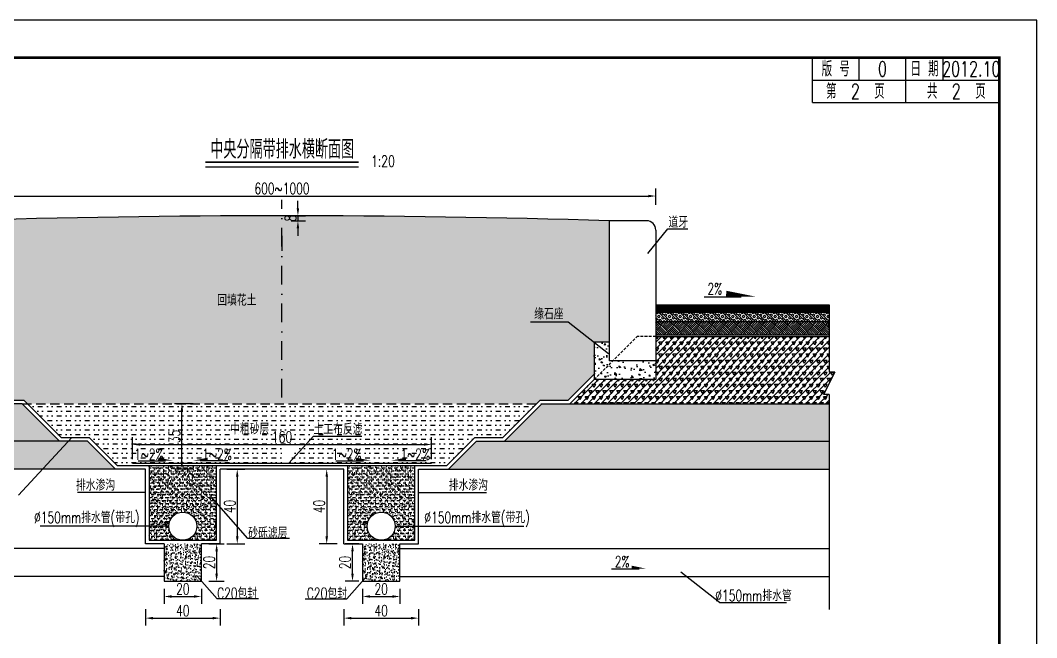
# Model space of a CAD drawing. Extents: x 112 to 952, y -1313 to -990.
# Drawn here: x 679.9 to 951.8, y -1155.1 to -989.8 of the extents above; entities that cross this region are included whole.
import ezdxf
from ezdxf.enums import TextEntityAlignment as Align

# ---------------------------------------------------------------- set-up
doc = ezdxf.new("R2010")
doc.units = 0
doc.header["$LTSCALE"] = 5
doc.header["$PDMODE"] = 32
doc.header["$PDSIZE"] = 0.3
for name, pattern in [('DASHDOT', [1, 0.5, -0.25, 0, -0.25]), ('DASHED', [0.75, 0.5, -0.25]), ('HIDDEN', [0.375, 0.25, -0.125])]:
    doc.linetypes.add(name, pattern=pattern)
doc.layers.get('0').update_dxf_attribs({"linetype": 'CONTINUOUS'})
doc.layers.get('Defpoints').update_dxf_attribs({"linetype": 'CONTINUOUS'})
for name, color, linetype in [('2', 2, 'HIDDEN'), ('YOLLOW', 2, 'CONTINUOUS'), ('图框', 7, 'CONTINUOUS'), ('尺寸', 2, 'CONTINUOUS'), ('尺寸标注', 2, 'CONTINUOUS'), ('文字', 7, 'CONTINUOUS'), ('结构', 2, 'CONTINUOUS'), ('表格', 7, 'CONTINUOUS'), ('路缘石现浇底座', 7, 'CONTINUOUS')]:
    doc.layers.add(name, color=color, linetype=linetype)
doc.layers.add('标注', color=4, linetype='CONTINUOUS', lineweight=15)
doc.styles.get("Standard").update_dxf_attribs({"font": 'simplex1.shx', "width": 0.7, "bigfont": 'hztxt.shx'})
doc.dimstyles.new('比例1：200', dxfattribs={"dimtxt": 3, "dimasz": 2, "dimexe": 2, "dimexo": 1, "dimgap": 0.5, "dimtad": 1, "dimlfac": 20, "dimzin": 13, "dimdsep": 46, "dimtxsty": 'Standard', "dimcen": -0.09, "dimclrd": 256, "dimclre": 256, "dimclrt": 7, "dimaunit": 1, "dimadec": 0, "dimazin": 2, "dimtfac": 0.0005, "dimtix": 1, "dimtmove": 2, "dimatfit": 3, "dimfxl": 0, "dimtolj": 1, "dimtzin": 13, "dimarcsym": 0})

# ---------------------------------------------------------------- blocks, each defined once
blk = doc.blocks.new('DIM')
blk.add_lwpolyline([(-1, -0.1, 0.2, 0, 0), (0, 0, 0, 0, 0)], format="xyseb")
blk = doc.blocks.new('*D21')
at = {"layer": 'Defpoints', "color": 0}
for p in [(765.67, -1109.99), (761.89, -1129.99), (765.67, -1129.99)]:
    blk.add_point(p, dxfattribs=at)
at = {"layer": '标注', "lineweight": -2}
for p, q in [((764.67, -1109.99), (759.89, -1109.99)), ((761.89, -1111.99), (761.89, -1127.99)), ((764.67, -1129.99), (759.89, -1129.99))]:
    blk.add_line(p, q, dxfattribs=at)
at = {"layer": '标注'}
for points in [[(761.56, -1111.99), (762.23, -1111.99), (761.89, -1109.99)], [(761.56, -1127.99), (762.23, -1127.99), (761.89, -1129.99)]]:
    blk.add_solid(points, dxfattribs=at)
at = {"layer": '标注', "color": 7, "insert": (759.89, -1119.99), "char_height": 3, "attachment_point": 5, "rotation": 90}
blk.add_mtext('\\A1;40', dxfattribs=at)
blk = doc.blocks.new('*D22')
at = {"layer": 'Defpoints', "color": 0}
for p in [(723.15, -1092.49), (727.13, -1092.49), (727.13, -1109.99)]:
    blk.add_point(p, dxfattribs=at)
at = {"layer": '标注', "lineweight": -2}
for p, q in [((726.13, -1092.49), (721.15, -1092.49)), ((723.15, -1107.99), (723.15, -1094.49)), ((726.13, -1109.99), (721.15, -1109.99))]:
    blk.add_line(p, q, dxfattribs=at)
at = {"layer": '标注'}
for points in [[(722.82, -1094.49), (723.49, -1094.49), (723.15, -1092.49)], [(722.82, -1107.99), (723.49, -1107.99), (723.15, -1109.99)]]:
    blk.add_solid(points, dxfattribs=at)
at = {"layer": '标注', "color": 7, "insert": (721.15, -1101.24), "char_height": 3, "attachment_point": 5, "rotation": 90}
blk.add_mtext('\\A1;35', dxfattribs=at)
blk = doc.blocks.new('*D23')
at = {"layer": 'Defpoints', "color": 0}
for p in [(789.93, -1103.38), (709.93, -1108.34), (789.93, -1108.34)]:
    blk.add_point(p, dxfattribs=at)
at = {"layer": '标注', "lineweight": -2}
for p, q in [((709.93, -1107.34), (709.93, -1101.38)), ((711.93, -1103.38), (787.93, -1103.38)), ((789.93, -1107.34), (789.93, -1101.38))]:
    blk.add_line(p, q, dxfattribs=at)
at = {"layer": '标注'}
for points in [[(711.93, -1103.04), (711.93, -1103.71), (709.93, -1103.38)], [(787.93, -1103.04), (787.93, -1103.71), (789.93, -1103.38)]]:
    blk.add_solid(points, dxfattribs=at)
at = {"layer": '标注', "color": 7, "insert": (749.93, -1101.38), "char_height": 3, "attachment_point": 5}
blk.add_mtext('\\A1;160', dxfattribs=at)
blk = doc.blocks.new('*D24')
at = {"layer": 'Defpoints', "color": 0}
for p in [(849.93, -1036.87), (649.93, -1040.23), (849.93, -1040.23)]:
    blk.add_point(p, dxfattribs=at)
at = {"layer": '标注', "lineweight": -2}
for p, q in [((649.93, -1039.23), (649.93, -1034.87)), ((849.93, -1039.23), (849.93, -1034.87)), ((651.93, -1036.87), (847.93, -1036.87))]:
    blk.add_line(p, q, dxfattribs=at)
at = {"layer": '标注'}
for points in [[(651.93, -1036.53), (651.93, -1037.2), (649.93, -1036.87)], [(847.93, -1036.53), (847.93, -1037.2), (849.93, -1036.87)]]:
    blk.add_solid(points, dxfattribs=at)
at = {"layer": '标注', "color": 7, "insert": (749.93, -1034.87), "char_height": 3, "attachment_point": 5}
blk.add_mtext('\\A1;600~1000', dxfattribs=at)
blk = doc.blocks.new('*D25')
at = {"layer": 'Defpoints', "color": 0}
for p in [(751.41, -1042.16), (751.41, -1043.49), (754.19, -1043.49)]:
    blk.add_point(p, dxfattribs=at)
at = {"layer": '标注', "lineweight": -2}
for p, q in [((754.19, -1040.16), (754.19, -1038.16)), ((752.41, -1042.16), (756.19, -1042.16)), ((752.41, -1043.49), (756.19, -1043.49)), ((754.19, -1042.16), (754.19, -1043.49)), ((754.19, -1045.49), (754.19, -1047.49))]:
    blk.add_line(p, q, dxfattribs=at)
at = {"layer": '标注'}
for points in [[(753.85, -1040.16), (754.52, -1040.16), (754.19, -1042.16)], [(753.85, -1045.49), (754.52, -1045.49), (754.19, -1043.49)]]:
    blk.add_solid(points, dxfattribs=at)
at = {"layer": '标注', "color": 7, "insert": (752.19, -1042.82), "char_height": 3, "attachment_point": 5, "rotation": 90}
blk.add_mtext('\\A1;8', dxfattribs=at)
blk = doc.blocks.new('series')
at = {"width": 0.75}
for tag, height, p in [('页码', 4, (-35, -19)), ('图名', 5, (-220, -282)), ('图号', 5, (-20, -282))]:
    blk.add_attdef(tag, text='', height=height, dxfattribs=at).set_placement(p, align=Align.MIDDLE_CENTER)
blk = doc.blocks.new('*D26')
at = {"layer": 'Defpoints', "color": 0}
for p in [(734.19, -1109.99), (734.19, -1129.99), (737.96, -1129.99)]:
    blk.add_point(p, dxfattribs=at)
at = {"layer": '标注', "lineweight": -2}
for p, q in [((735.19, -1109.99), (739.96, -1109.99)), ((737.96, -1111.99), (737.96, -1127.99)), ((735.19, -1129.99), (739.96, -1129.99))]:
    blk.add_line(p, q, dxfattribs=at)
at = {"layer": '标注'}
for points in [[(737.63, -1111.99), (738.3, -1111.99), (737.96, -1109.99)], [(737.63, -1127.99), (738.3, -1127.99), (737.96, -1129.99)]]:
    blk.add_solid(points, dxfattribs=at)
at = {"layer": '标注', "color": 7, "insert": (735.96, -1119.99), "char_height": 3, "attachment_point": 5, "rotation": 90}
blk.add_mtext('\\A1;40', dxfattribs=at)
blk = doc.blocks.new('*D30')
at = {"layer": 'Defpoints', "color": 0}
for p in [(713.38, -1146.47), (733.38, -1146.47), (733.38, -1149.86)]:
    blk.add_point(p, dxfattribs=at)
at = {"layer": '标注', "lineweight": -2}
for p, q in [((713.38, -1147.47), (713.38, -1151.86)), ((715.38, -1149.86), (731.38, -1149.86)), ((733.38, -1147.47), (733.38, -1151.86))]:
    blk.add_line(p, q, dxfattribs=at)
at = {"layer": '标注'}
for points in [[(715.38, -1149.53), (715.38, -1150.2), (713.38, -1149.86)], [(731.38, -1149.53), (731.38, -1150.2), (733.38, -1149.86)]]:
    blk.add_solid(points, dxfattribs=at)
at = {"layer": '标注', "color": 7, "insert": (723.38, -1147.86), "char_height": 3, "attachment_point": 5}
blk.add_mtext('\\A1;40', dxfattribs=at)
blk = doc.blocks.new('*D29')
at = {"layer": 'Defpoints', "color": 0}
for p in [(718.38, -1140.99), (728.38, -1140.99), (728.38, -1144.07)]:
    blk.add_point(p, dxfattribs=at)
at = {"layer": '标注', "lineweight": -2}
for p, q in [((718.38, -1141.99), (718.38, -1146.07)), ((720.38, -1144.07), (726.38, -1144.07)), ((728.38, -1141.99), (728.38, -1146.07))]:
    blk.add_line(p, q, dxfattribs=at)
at = {"layer": '标注'}
for points in [[(720.38, -1143.73), (720.38, -1144.4), (718.38, -1144.07)], [(726.38, -1143.73), (726.38, -1144.4), (728.38, -1144.07)]]:
    blk.add_solid(points, dxfattribs=at)
at = {"layer": '标注', "color": 7, "insert": (723.38, -1142.07), "char_height": 3, "attachment_point": 5}
blk.add_mtext('\\A1;20', dxfattribs=at)
blk = doc.blocks.new('*D33')
at = {"layer": 'Defpoints', "color": 0}
for p in [(766.47, -1146.47), (786.47, -1146.47), (786.47, -1149.86)]:
    blk.add_point(p, dxfattribs=at)
at = {"layer": '标注', "lineweight": -2}
for p, q in [((766.47, -1147.47), (766.47, -1151.86)), ((768.47, -1149.86), (784.47, -1149.86)), ((786.47, -1147.47), (786.47, -1151.86))]:
    blk.add_line(p, q, dxfattribs=at)
at = {"layer": '标注'}
for points in [[(768.47, -1149.53), (768.47, -1150.2), (766.47, -1149.86)], [(784.47, -1149.53), (784.47, -1150.2), (786.47, -1149.86)]]:
    blk.add_solid(points, dxfattribs=at)
at = {"layer": '标注', "color": 7, "insert": (776.47, -1147.86), "char_height": 3, "attachment_point": 5}
blk.add_mtext('\\A1;40', dxfattribs=at)
blk = doc.blocks.new('*D32')
at = {"layer": 'Defpoints', "color": 0}
for p in [(771.47, -1140.99), (781.47, -1140.99), (781.47, -1144.07)]:
    blk.add_point(p, dxfattribs=at)
at = {"layer": '标注', "lineweight": -2}
for p, q in [((771.47, -1141.99), (771.47, -1146.07)), ((773.47, -1144.07), (779.47, -1144.07)), ((781.47, -1141.99), (781.47, -1146.07))]:
    blk.add_line(p, q, dxfattribs=at)
at = {"layer": '标注'}
for points in [[(773.47, -1143.73), (773.47, -1144.4), (771.47, -1144.07)], [(779.47, -1143.73), (779.47, -1144.4), (781.47, -1144.07)]]:
    blk.add_solid(points, dxfattribs=at)
at = {"layer": '标注', "color": 7, "insert": (776.47, -1142.07), "char_height": 3, "attachment_point": 5}
blk.add_mtext('\\A1;20', dxfattribs=at)
blk = doc.blocks.new('*D31')
at = {"layer": 'Defpoints', "color": 0}
for p in [(768.79, -1129.99), (771.47, -1129.99), (771.47, -1139.99)]:
    blk.add_point(p, dxfattribs=at)
at = {"layer": '标注', "lineweight": -2}
for p, q in [((770.47, -1129.99), (766.79, -1129.99)), ((768.79, -1137.99), (768.79, -1131.99)), ((770.47, -1139.99), (766.79, -1139.99))]:
    blk.add_line(p, q, dxfattribs=at)
at = {"layer": '标注'}
for points in [[(768.46, -1131.99), (769.13, -1131.99), (768.79, -1129.99)], [(768.46, -1137.99), (769.13, -1137.99), (768.79, -1139.99)]]:
    blk.add_solid(points, dxfattribs=at)
at = {"layer": '标注', "color": 7, "insert": (766.79, -1134.99), "char_height": 3, "attachment_point": 5, "rotation": 90}
blk.add_mtext('\\A1;20', dxfattribs=at)
blk = doc.blocks.new('*D34')
at = {"layer": 'Defpoints', "color": 0}
for p in [(729.38, -1129.99), (729.38, -1139.99), (732.44, -1139.99)]:
    blk.add_point(p, dxfattribs=at)
at = {"layer": '标注', "lineweight": -2}
for p, q in [((730.38, -1129.99), (734.44, -1129.99)), ((732.44, -1131.99), (732.44, -1137.99)), ((730.38, -1139.99), (734.44, -1139.99))]:
    blk.add_line(p, q, dxfattribs=at)
at = {"layer": '标注'}
for points in [[(732.11, -1131.99), (732.78, -1131.99), (732.44, -1129.99)], [(732.11, -1137.99), (732.78, -1137.99), (732.44, -1139.99)]]:
    blk.add_solid(points, dxfattribs=at)
at = {"layer": '标注', "color": 7, "insert": (730.44, -1134.99), "char_height": 3, "attachment_point": 5, "rotation": 90}
blk.add_mtext('\\A1;20', dxfattribs=at)

msp = doc.modelspace()

# ---------------------------------------------------------------- hatches: boundary and pattern name
at = {"layer": '尺寸', "linetype": 'Continuous'}
h = msp.add_hatch(dxfattribs=at)
h.set_pattern_fill('ACAD_ISO07W100', color=256, scale=0.4, style=0)
h.set_pattern_definition([(0, (-755.3426, -1305.666), (0, 2), [0.2, -1.2])])
h.paths.add_polyline_path([(662.42579, -1043.49311), (662.42579, -1075.99312), (666.42579, -1075.99312), (666.42579, -1084.5789), (673.34, -1091.49311), (680.84, -1091.49311), (681.84, -1092.49311), (749.92579, -1092.49311), (749.92579, -1042.15734, 0.007632544)])
h.paths.add_polyline_path([(818.01157, -1092.49311), (819.01157, -1091.49311), (826.51157, -1091.49311), (833.42578, -1084.5789), (833.42578, -1075.99312), (837.42578, -1075.99312), (837.42578, -1043.49311, 0.007632544), (749.92579, -1042.15734), (749.92579, -1092.49311)])
h.paths.add_polyline_path([(733.17975, -1067.26345), (742.527, -1067.26345), (742.527, -1062.83431), (733.17975, -1062.83431)], flags=24)
h.paths.add_polyline_path([(751.87458, -1043.69856), (751.87458, -1041.95189), (754.87458, -1041.95189), (754.87458, -1043.69856)], flags=9)
h.paths.add_polyline_path([(816.95248, -1069.85131), (824.40523, -1069.85131), (824.40523, -1065.35131), (816.95248, -1065.35131)], flags=24)
h = msp.add_hatch(dxfattribs=at)
h.set_pattern_fill('ANSI31', color=256, scale=2, style=0)
h.set_pattern_definition([(45, (-730.34258, -1305.666), (-0.176776695, 0.176776695), [])])
h.paths.add_polyline_path([(896.30005, -1065.99311), (849.92579, -1065.99311), (849.92579, -1067.99311), (896.30005, -1067.99311)])
h = msp.add_hatch(dxfattribs=at)
h.set_pattern_fill('BOX', color=256, scale=2, angle=45, style=0)
h.set_pattern_definition([(135, (-730.3426, -1305.666), (-1.4142136, -1.4142136), []), (135, (-729.989, -1305.3124), (-1.4142136, -1.4142136), []), (45, (-730.3426, -1305.666), (-1.4142136, 1.4142136), [-0.5, 0.5]), (45, (-730.6961, -1305.3124), (-1.4142136, 1.4142136), [-0.5, 0.5]), (45, (-731.0497, -1304.9589), (-1.4142136, 1.4142136), [0.5, -0.5]), (45, (-731.4032, -1304.6053), (-1.4142136, 1.4142136), [0.5, -0.5]), (135, (-729.6355, -1304.9589), (-1.4142136, -1.4142136), [0.5, -0.5]), (135, (-729.282, -1304.6053), (-1.4142136, -1.4142136), [0.5, -0.5])])
h.paths.add_polyline_path([(896.30005, -1067.99311), (849.92579, -1067.99311), (849.92579, -1070.49311), (896.30005, -1070.49311)])
h = msp.add_hatch(dxfattribs=at)
h.set_pattern_fill('AR-PARQ1', color=256, scale=0.2, angle=45, style=0)
h.set_pattern_definition([(135, (-730.3426, -1305.666), (-3.3941125, 2e-16), [2.4, -2.4]), (135, (-730.0597, -1305.3832), (-3.3941125, 2e-16), [2.4, -2.4]), (135, (-729.777, -1305.1003), (-3.3941125, 2e-16), [2.4, -2.4]), (135, (-729.494, -1304.8175), (-3.3941125, 2e-16), [2.4, -2.4]), (135, (-729.2112, -1304.5346), (-3.3941125, 2e-16), [2.4, -2.4]), (135, (-728.9284, -1304.2518), (-3.3941125, 2e-16), [2.4, -2.4]), (135, (-728.6455, -1303.969), (-3.3941125, 2e-16), [2.4, -2.4]), (45, (-732.0396, -1303.969), (3.3941125, -2e-16), [2.4, -2.4]), (45, (-732.3225, -1303.686), (3.3941125, -2e-16), [2.4, -2.4]), (45, (-732.6053, -1303.4033), (3.3941125, -2e-16), [2.4, -2.4]), (45, (-732.8882, -1303.1204), (3.3941125, -2e-16), [2.4, -2.4]), (45, (-733.171, -1302.8376), (3.3941125, -2e-16), [2.4, -2.4]), (45, (-733.4538, -1302.5547), (3.3941125, -2e-16), [2.4, -2.4]), (45, (-733.7367, -1302.272), (3.3941125, -2e-16), [2.4, -2.4])])
h.paths.add_polyline_path([(896.30005, -1070.49311), (849.92579, -1070.49311), (849.92579, -1073.99311), (896.30005, -1073.99311)])
h = msp.add_hatch(dxfattribs=at)
h.set_pattern_fill('TRIANG', color=256, scale=5, style=0)
h.set_pattern_definition([(60, (-730.3426, -1305.666), (-0.9375, 1.6237976), [0.9375, -0.9375]), (120, (-730.3426, -1305.666), (-1.875, 1e-09), [0.9375, -0.9375]), (0, (-730.8113, -1304.8541), (0.9375, 1.6237976), [0.9375, -0.9375])])
h.paths.add_polyline_path([(897.80005, -1083.99311), (896.30005, -1083.99311), (896.30005, -1074.49311), (849.92579, -1074.49311), (849.92579, -1080.99312), (849.92579, -1085.99312), (833.42578, -1085.99312), (826.92579, -1092.49311), (896.30005, -1092.49311), (896.30005, -1089.99311), (894.80005, -1089.99311)])
h = msp.add_hatch(dxfattribs=at)
h.set_pattern_fill('ANSI31', color=256, scale=10, style=0)
h.set_pattern_definition([(45, (-730.3426, -1305.666), (-0.8838835, 0.8838835), [])])
h.paths.add_polyline_path([(896.30005, -1074.49311), (849.92579, -1074.49311), (849.92579, -1080.99312), (849.92579, -1085.99312), (833.42578, -1085.99312), (826.92579, -1092.49311), (896.30005, -1092.49311), (896.30005, -1089.99311), (894.80005, -1089.99311), (897.80005, -1083.99311), (896.30005, -1083.99311)])
h = msp.add_hatch(dxfattribs=at)
h.set_pattern_fill('MUDST', color=256, scale=5, style=0)
h.set_pattern_definition([(0, (-755.3426, -1305.666), (2.5, 1.25), [1.25, -1.25, 0, -1.25, 0, -1.25])])
h.paths.add_polyline_path([(681.84, -1092.49311), (690.84, -1101.49311), (698.34, -1101.49311), (705.84, -1108.99311), (733.70846, -1108.99311), (733.64344, -1108.34295), (749.92579, -1108.34295), (749.92579, -1092.49311)])
h.paths.add_polyline_path([(749.92579, -1092.49311), (749.92579, -1104.37674), (753.90929, -1104.37674), (751.77686, -1108.34295), (749.92579, -1108.34295), (749.92579, -1108.99311), (758.92579, -1108.99311), (794.01157, -1108.99311), (801.51157, -1101.49311), (809.01157, -1101.49311), (818.01157, -1092.49311)])
h.paths.add_polyline_path([(747.48293, -1100.87674), (752.36864, -1100.87674), (752.36864, -1103.87674), (747.48293, -1103.87674)], flags=9)
h.paths.add_polyline_path([(734.44549, -1101.72294), (749.9951, -1101.72294), (749.9951, -1095.72294), (734.44549, -1095.72294)], flags=9)
h.paths.add_polyline_path([(730.47452, -1103.03835), (730.47452, -1099.44787), (733.47452, -1099.44787), (733.47452, -1103.03835)], flags=24)
h.paths.add_polyline_path([(736.83994, -1104.5192), (740.73518, -1104.5192), (740.73518, -1107.5192), (736.83994, -1107.5192)], flags=24)
h.paths.add_polyline_path([(759.11639, -1104.5192), (763.01163, -1104.5192), (763.01163, -1107.5192), (759.11639, -1107.5192)], flags=24)
h.paths.add_polyline_path([(755.24803, -1102.28336), (774.58031, -1102.28336), (774.58031, -1096.33061), (755.24803, -1096.33061)], flags=24)
h = msp.add_hatch(dxfattribs=at)
h.set_pattern_fill('AR-CONC', color=256, scale=0.01, style=0)
h.set_pattern_definition([(50, (393.4571, 0), (1.8218467, -0.1593909), [0.1905, -2.0955]), (355, (393.4571, 0), (-0.3524283, 1.9105664), [0.1524, -1.6764]), (100.451, (393.609, -0.0133), (1.469425, 1.751167), [0.1619, -1.7809]), (46.1842, (393.457, 0.508), (2.7107904, -0.4204233), [0.28575, -3.14325]), (96.6356, (393.683, 0.473), (2.3740423, 2.4742556), [0.24285, -2.67135]), (351.184, (393.457, 0.508), (2.374046, 2.474251), [0.2286, -2.5146]), (21, (393.7111, 0.381), (1.5161488, -1.0226552), [0.1905, -2.0955]), (326, (393.7111, 0.381), (0.6180203, 1.8418797), [0.1524, -1.6764]), (71.4514, (393.8375, 0.2958), (2.134165, 0.8192286), [0.1619, -1.7809]), (37.5, (393.4571, 0), (0.03088603, 0.8455504), [0, -1.65608, 0, -1.7018, 0, -1.68275]), (7.5, (393.4571, 0), (0.6681966, 1.00180575), [0, -0.97028, 0, -1.61798, 0, -0.64135]), (327.5, (392.8907, 0), (1.35590595, -0.05728744), [0, -0.635, 0, -1.9812, 0, -2.6289]), (317.5, (392.6367, 0), (1.4812918, 0.2542649), [0, -0.8255, 0, -1.31572, 0, -1.8669])])
edge = h.paths.add_edge_path()
edge.add_arc((723.38289, -1125.24311), 3.75, 0, 360)
h.paths.add_polyline_path([(714.38289, -1108.99311), (714.38289, -1128.99311), (723.38289, -1128.99311), (732.38289, -1128.99311), (732.38289, -1108.99311)])
h = msp.add_hatch(dxfattribs=at)
h.set_pattern_fill('DASH', color=256, scale=0.25, style=0)
h.set_pattern_definition([(0, (393.4571, 0), (0.79375, 0.79375), [0.79375, -0.79375])])
edge = h.paths.add_edge_path()
edge.add_arc((723.38289, -1125.24311), 3.75, 0, 360)
h.paths.add_polyline_path([(714.38289, -1108.99311), (714.38289, -1128.99311), (723.38289, -1128.99311), (732.38289, -1128.99311), (732.38289, -1108.99311)])
h = msp.add_hatch(dxfattribs=at)
h.set_pattern_fill('AR-CONC', color=256, scale=0.01, style=0)
h.set_pattern_definition([(50, (446.5472, 0), (1.8218467, -0.1593909), [0.1905, -2.0955]), (355, (446.5472, 0), (-0.3524283, 1.9105664), [0.1524, -1.6764]), (100.451, (446.699, -0.0133), (1.469425, 1.751167), [0.1619, -1.7809]), (46.1842, (446.5472, 0.508), (2.7107904, -0.4204233), [0.28575, -3.14325]), (96.6356, (446.7731, 0.473), (2.3740423, 2.4742556), [0.24285, -2.67135]), (351.184, (446.5472, 0.508), (2.374046, 2.474251), [0.2286, -2.5146]), (21, (446.8012, 0.381), (1.5161488, -1.0226552), [0.1905, -2.0955]), (326, (446.8012, 0.381), (0.6180203, 1.8418797), [0.1524, -1.6764]), (71.4514, (446.9276, 0.2958), (2.134165, 0.8192286), [0.1619, -1.7809]), (37.5, (446.54725, 0), (0.03088603, 0.8455504), [0, -1.65608, 0, -1.7018, 0, -1.68275]), (7.5, (446.54725, 0), (0.6681966, 1.00180575), [0, -0.97028, 0, -1.61798, 0, -0.64135]), (327.5, (445.9808, 0), (1.35590595, -0.05728744), [0, -0.635, 0, -1.9812, 0, -2.6289]), (317.5, (445.7268, 0), (1.4812918, 0.2542649), [0, -0.8255, 0, -1.31572, 0, -1.8669])])
edge = h.paths.add_edge_path()
edge.add_arc((776.47303, -1125.24311), 3.75, 0, 360)
h.paths.add_polyline_path([(767.47303, -1108.99311), (767.47303, -1128.99311), (776.47303, -1128.99311), (785.47303, -1128.99311), (785.47303, -1108.99311)])
h = msp.add_hatch(dxfattribs=at)
h.set_pattern_fill('DASH', color=256, scale=0.25, style=0)
h.set_pattern_definition([(0, (446.54725, 0), (0.79375, 0.79375), [0.79375, -0.79375])])
edge = h.paths.add_edge_path()
edge.add_arc((776.47303, -1125.24311), 3.75, 0, 360)
h.paths.add_polyline_path([(767.47303, -1108.99311), (767.47303, -1128.99311), (776.47303, -1128.99311), (785.47303, -1128.99311), (785.47303, -1108.99311)])
h = msp.add_hatch(dxfattribs=at)
h.set_pattern_fill('AR-CONC', color=256, scale=0.01, style=0)
h.set_pattern_definition([(130, (1053.3087, 9e-13), (-1.8218467, -0.1593909), [0.1905, -2.0955]), (185, (1053.3087, 9e-13), (0.3524283, 1.9105664), [0.1524, -1.6764]), (79.549, (1053.1569, -0.0133), (-1.469425, 1.751167), [0.1619, -1.7809]), (133.8158, (1053.3087, 0.508), (-2.7107904, -0.4204233), [0.28575, -3.14325]), (83.3644, (1053.0828, 0.473), (-2.3740423, 2.4742556), [0.24285, -2.67135]), (188.816, (1053.3087, 0.508), (-2.374046, 2.474251), [0.2286, -2.5146]), (159, (1053.0547, 0.381), (-1.5161488, -1.0226552), [0.1905, -2.0955]), (214, (1053.0547, 0.381), (-0.6180203, 1.8418797), [0.1524, -1.6764]), (108.5486, (1052.9283, 0.2958), (-2.134165, 0.8192286), [0.1619, -1.7809]), (142.5, (1053.3087, 9e-13), (-0.03088603, 0.8455504), [0, -1.65608, 0, -1.7018, 0, -1.68275]), (172.5, (1053.3087, 9e-13), (-0.6681966, 1.00180575), [0, -0.97028, 0, -1.61798, 0, -0.64135]), (212.5, (1053.8751, 9e-13), (-1.35590595, -0.05728744), [0, -0.635, 0, -1.9812, 0, -2.6289]), (222.5, (1054.1291, 9e-13), (-1.4812918, 0.2542649), [0, -0.8255, 0, -1.31572, 0, -1.8669])])
h.paths.add_polyline_path([(728.38289, -1129.99311), (728.38289, -1139.99311), (718.38289, -1139.99311), (718.38289, -1129.99311)])
h = msp.add_hatch(dxfattribs=at)
h.set_pattern_fill('AR-CONC', color=256, scale=0.01, style=0)
h.set_pattern_definition([(130, (1106.3988, 9e-13), (-1.8218467, -0.1593909), [0.1905, -2.0955]), (185, (1106.3988, 9e-13), (0.3524283, 1.9105664), [0.1524, -1.6764]), (79.549, (1106.247, -0.0133), (-1.469425, 1.751167), [0.1619, -1.7809]), (133.8158, (1106.3988, 0.508), (-2.7107904, -0.4204233), [0.28575, -3.14325]), (83.3644, (1106.173, 0.473), (-2.3740423, 2.4742556), [0.24285, -2.67135]), (188.816, (1106.3988, 0.508), (-2.374046, 2.474251), [0.2286, -2.5146]), (159, (1106.1448, 0.381), (-1.5161488, -1.0226552), [0.1905, -2.0955]), (214, (1106.1448, 0.381), (-0.6180203, 1.8418797), [0.1524, -1.6764]), (108.5486, (1106.0185, 0.2958), (-2.134165, 0.8192286), [0.1619, -1.7809]), (142.5, (1106.3988, 9e-13), (-0.03088603, 0.8455504), [0, -1.65608, 0, -1.7018, 0, -1.68275]), (172.5, (1106.3988, 9e-13), (-0.6681966, 1.00180575), [0, -0.97028, 0, -1.61798, 0, -0.64135]), (212.5, (1106.96524, 9e-13), (-1.35590595, -0.05728744), [0, -0.635, 0, -1.9812, 0, -2.6289]), (222.5, (1107.2192, 9e-13), (-1.4812918, 0.2542649), [0, -0.8255, 0, -1.31572, 0, -1.8669])])
h.paths.add_polyline_path([(781.47303, -1129.99311), (781.47303, -1139.99311), (771.47303, -1139.99311), (771.47303, -1129.99311)])
at = {"layer": '尺寸标注', "linetype": 'Continuous'}
h = msp.add_hatch(dxfattribs=at)
h.set_pattern_fill('AR-CONC', color=256, scale=0.5, style=0)
h.set_pattern_definition([(50, (-780.3426, -1305.666), (3.586301, -0.3137607), [0.375, -4.125]), (355, (-780.3426, -1305.666), (-0.693757, 3.760961), [0.3, -3.3]), (100.4514, (-780.0437, -1305.692), (2.892547, 3.447198), [0.318701, -3.505711]), (46.1842, (-780.3426, -1304.666), (5.336205, -0.827595), [0.5625, -6.1875]), (96.6356, (-779.898, -1304.735), (4.673314, 4.87059), [0.478051, -5.258565]), (351.1842, (-780.3426, -1304.666), (4.67331, 4.870593), [0.45, -4.95]), (21, (-779.8426, -1304.916), (2.984535, -2.0130945), [0.375, -4.125]), (326, (-779.8426, -1304.916), (1.216577, 3.62575), [0.3, -3.3]), (71.4514, (-779.594, -1305.0838), (4.201113, 1.6126525), [0.318701, -3.505711]), (37.5, (-780.3426, -1305.666), (0.0607993, 1.6644693), [0, -3.26, 0, -3.35, 0, -3.3125]), (7.5, (-780.3426, -1305.666), (1.3153477, 1.9720586), [0, -1.91, 0, -3.185, 0, -1.2625]), (327.5, (-781.4576, -1305.666), (2.6691122, -0.1127744), [0, -1.25, 0, -3.9, 0, -5.175]), (317.5, (-781.9576, -1305.666), (2.915931, 0.500525), [0, -1.625, 0, -2.59, 0, -3.675])])
h.paths.add_polyline_path([(680.42579, -1092.49311), (603.55152, -1092.49311), (603.55152, -1102.49311), (690.42579, -1102.49311)])
h = msp.add_hatch(dxfattribs=at)
h.set_pattern_fill('AR-CONC', color=256, scale=0.5, style=0)
h.set_pattern_definition([(50, (-730.3426, -1305.666), (3.586301, -0.3137607), [0.375, -4.125]), (355, (-730.3426, -1305.666), (-0.693757, 3.760961), [0.3, -3.3]), (100.4514, (-730.0437, -1305.692), (2.892547, 3.447198), [0.318701, -3.5057106]), (46.1842, (-730.3426, -1304.666), (5.336205, -0.827595), [0.5625, -6.1875]), (96.6356, (-729.898, -1304.735), (4.673314, 4.87059), [0.478051, -5.258565]), (351.1842, (-730.3426, -1304.666), (4.67331, 4.870593), [0.45, -4.95]), (21, (-729.8426, -1304.916), (2.984535, -2.0130945), [0.375, -4.125]), (326, (-729.8426, -1304.916), (1.216577, 3.62575), [0.3, -3.3]), (71.4514, (-729.594, -1305.0838), (4.201113, 1.6126525), [0.318701, -3.5057106]), (37.5, (-730.3426, -1305.666), (0.0607993, 1.6644693), [0, -3.26, 0, -3.35, 0, -3.3125]), (7.5, (-730.3426, -1305.666), (1.3153477, 1.9720586), [0, -1.91, 0, -3.185, 0, -1.2625]), (327.5, (-731.4576, -1305.666), (2.6691122, -0.1127744), [0, -1.25, 0, -3.9, 0, -5.175]), (317.5, (-731.9576, -1305.666), (2.915931, 0.500525), [0, -1.625, 0, -2.59, 0, -3.675])])
h.paths.add_polyline_path([(896.30005, -1092.49311), (819.42578, -1092.49311), (809.42578, -1102.49311), (896.30005, -1102.49311)])
h = msp.add_hatch(dxfattribs=at)
h.set_pattern_fill('GRAVEL', color=256, scale=5, style=0)
h.set_pattern_definition([(228.0128, (-776.74258, -1300.666), (-39.99999116, -45.00000671), [0.67268, -66.59544]), (184.9697, (-777.19258, -1301.166), (60.000005258, 4.999956535), [1.15434, -114.279625]), (132.5104, (-778.34258, -1301.266), (49.99995359, -55.00004337), [0.81394, -80.58016]), (267.2737, (-780.29258, -1302.516), (4.99998009, 100.000001475), [1.05119, -104.06779]), (292.8337, (-780.34258, -1303.566), (-25.000049527, 59.99998206), [1.030775, -102.046865]), (357.2737, (-779.94258, -1304.516), (-100.000001475, 4.99998009), [1.05119, -104.06779]), (37.6942, (-778.89258, -1304.566), (-65.000036728, -49.999952026), [1.390145, -137.624245]), (72.2553, (-777.79258, -1303.716), (35.000053814, 109.999981156), [1.31244, -129.931605]), (121.4296, (-777.39258, -1302.466), (-40.00004117, 64.999975182), [1.05475, -104.420365]), (175.2364, (-777.94258, -1301.566), (55.00000473, -4.99995766), [1.20416, -59.003815]), (222.3974, (-779.14258, -1301.466), (-60.000036755, -54.99996041), [1.55724, -154.166875]), (138.8141, (-775.34258, -1302.566), (-35.00001473, 29.99998657), [0.531505, -52.61922]), (171.4692, (-775.74258, -1302.216), (64.999991424, -10.00003955), [1.011185, -100.107555]), (225, (-776.7426, -1302.066), (-6e-16, -5.0000015), [0.707105, -6.36396]), (203.1986, (-777.0926, -1301.466), (24.99999865, 10.00000663), [0.38079, -37.698075]), (291.8014, (-777.4426, -1301.616), (-4.99999955, 15.00000137), [0.538515, -26.38731]), (30.9638, (-777.2426, -1302.116), (14.9999901, 10.0000124), [0.874645, -28.280115]), (161.5651, (-776.4926, -1301.666), (10.0000022, -4.999992), [0.632455, -15.178935]), (16.3895, (-780.34258, -1301.616), (50.00001099, 14.99996355), [0.886, -87.714225]), (70.3462, (-779.49258, -1301.366), (-19.99997624, -55.00001068), [0.743305, -73.58704]), (293.1986, (-776.4926, -1300.666), (-10.00000663, 24.99999865), [0.761575, -37.31729]), (343.6105, (-776.19258, -1301.366), (-50.00001099, 14.99996355), [0.886, -87.714225]), (339.444, (-780.3426, -1304.716), (-25.00000922, 9.99997998), [0.8544, -41.86562]), (294.7751, (-779.54258, -1305.016), (-24.99996095, 55.00001711), [0.71589, -70.873215]), (66.8014, (-776.4426, -1305.666), (10.00000663, 24.99999865), [0.761575, -37.31729]), (17.354, (-776.14258, -1304.966), (-65.000010095, -19.99997251), [0.838155, -82.97712]), (69.444, (-778.8926, -1305.666), (-9.99997998, -25.00000922), [0.4272, -42.29282]), (101.3099, (-776.7426, -1305.666), (-4.99998816, 20.00000376), [0.25495, -25.240145]), (165.9638, (-776.7926, -1305.416), (15.0000027, -4.9999903), [1.030775, -19.58475]), (186.009, (-777.79258, -1305.166), (49.999998755, 4.999996587), [0.95525, -94.569615]), (303.6901, (-777.2426, -1302.566), (-5.0000067, 9.9999978), [0.72111, -17.306645]), (353.1572, (-776.84258, -1303.166), (84.999996827, -10.00003999), [1.25897, -124.637815]), (60.9454, (-775.59258, -1303.316), (-20.00000014, -35.00000192), [0.51478, -50.96337]), (90, (-775.3426, -1302.866), (-5, 5), [0.3, -4.7]), (120.2564, (-777.89258, -1305.016), (19.99997443, -35.00001228), [0.69462, -68.7676]), (48.0128, (-778.24258, -1304.416), (39.99999116, 45.00000671), [1.34536, -65.92276]), (0, (-777.3426, -1303.416), (5, 5), [1.3, -3.7]), (325.3048, (-776.04258, -1303.416), (-49.999971295, 35.00004305), [0.79057, -78.26637]), (254.0546, (-775.3926, -1303.866), (-4.99999945, -20.00000063), [0.72801, -35.67254]), (207.646, (-775.59258, -1304.566), (-94.999979036, -50.000038566), [1.185325, -117.34737]), (175.4261, (-776.64258, -1305.116), (-65.000002792, 4.999974006), [1.253995, -124.14537])])
h.paths.add_polyline_path([(697.92579, -1102.49311), (692.82974, -1102.49311), (685.90038, -1109.99311), (705.42579, -1109.99311)])
h.paths.add_polyline_path([(692.82974, -1102.49311), (603.55152, -1102.49311), (603.55152, -1109.99311), (685.90038, -1109.99311)])
h = msp.add_hatch(dxfattribs=at)
h.set_pattern_fill('GRAVEL', color=256, scale=5, style=0)
h.set_pattern_definition([(228.0128, (-726.74258, -1300.666), (-39.99999116, -45.00000671), [0.67268, -66.59544]), (184.9697, (-727.19258, -1301.166), (60.000005258, 4.999956535), [1.15434, -114.279625]), (132.5104, (-728.34258, -1301.266), (49.99995359, -55.00004337), [0.81394, -80.58016]), (267.2737, (-730.29258, -1302.516), (4.99998009, 100.000001475), [1.05119, -104.06779]), (292.8337, (-730.34258, -1303.566), (-25.000049527, 59.99998206), [1.030775, -102.046865]), (357.2737, (-729.94258, -1304.516), (-100.000001475, 4.99998009), [1.05119, -104.06779]), (37.6942, (-728.89258, -1304.566), (-65.000036728, -49.999952026), [1.390145, -137.624245]), (72.2553, (-727.79258, -1303.716), (35.000053814, 109.999981156), [1.31244, -129.931605]), (121.4296, (-727.39258, -1302.466), (-40.00004117, 64.999975182), [1.05475, -104.420365]), (175.2364, (-727.94258, -1301.566), (55.00000473, -4.99995766), [1.20416, -59.003815]), (222.3974, (-729.14258, -1301.466), (-60.000036755, -54.99996041), [1.55724, -154.166875]), (138.8141, (-725.34258, -1302.566), (-35.00001473, 29.99998657), [0.531505, -52.61922]), (171.4692, (-725.74258, -1302.216), (64.999991424, -10.00003955), [1.011185, -100.107555]), (225, (-726.7426, -1302.066), (-6e-16, -5.0000015), [0.707105, -6.36396]), (203.1986, (-727.0926, -1301.466), (24.99999865, 10.00000663), [0.38079, -37.698075]), (291.8014, (-727.4426, -1301.616), (-4.99999955, 15.00000137), [0.538515, -26.38731]), (30.9638, (-727.2426, -1302.116), (14.9999901, 10.0000124), [0.874645, -28.280115]), (161.5651, (-726.4926, -1301.666), (10.0000022, -4.999992), [0.632455, -15.178935]), (16.3895, (-730.34258, -1301.616), (50.00001099, 14.99996355), [0.886, -87.714225]), (70.3462, (-729.49258, -1301.366), (-19.99997624, -55.00001068), [0.743305, -73.58704]), (293.1986, (-726.4926, -1300.666), (-10.00000663, 24.99999865), [0.761575, -37.31729]), (343.6105, (-726.19258, -1301.366), (-50.00001099, 14.99996355), [0.886, -87.714225]), (339.444, (-730.3426, -1304.716), (-25.00000922, 9.99997998), [0.8544, -41.86562]), (294.7751, (-729.54258, -1305.016), (-24.999960946, 55.00001711), [0.71589, -70.873215]), (66.8014, (-726.4426, -1305.666), (10.00000663, 24.99999865), [0.761575, -37.31729]), (17.354, (-726.14258, -1304.966), (-65.000010095, -19.99997251), [0.838155, -82.97712]), (69.444, (-728.8926, -1305.666), (-9.99997998, -25.00000922), [0.4272, -42.29282]), (101.3099, (-726.7426, -1305.666), (-4.99998816, 20.00000376), [0.25495, -25.240145]), (165.9638, (-726.7926, -1305.416), (15.0000027, -4.9999903), [1.030775, -19.58475]), (186.009, (-727.79258, -1305.166), (49.999998755, 4.999996587), [0.95525, -94.569615]), (303.6901, (-727.2426, -1302.566), (-5.0000067, 9.9999978), [0.72111, -17.306645]), (353.1572, (-726.84258, -1303.166), (84.999996827, -10.00003999), [1.25897, -124.637815]), (60.9454, (-725.59258, -1303.316), (-20.00000014, -35.00000192), [0.51478, -50.96337]), (90, (-725.3426, -1302.866), (-5, 5), [0.3, -4.7]), (120.2564, (-727.89258, -1305.016), (19.999974434, -35.00001228), [0.69462, -68.7676]), (48.0128, (-728.24258, -1304.416), (39.99999116, 45.00000671), [1.34536, -65.92276]), (0, (-727.3426, -1303.416), (5, 5), [1.3, -3.7]), (325.3048, (-726.04258, -1303.416), (-49.999971295, 35.00004305), [0.79057, -78.26637]), (254.0546, (-725.3926, -1303.866), (-4.99999945, -20.00000063), [0.72801, -35.67254]), (207.646, (-725.59258, -1304.566), (-94.999979036, -50.000038566), [1.185325, -117.34737]), (175.4261, (-726.64258, -1305.116), (-65.000002792, 4.999974006), [1.253995, -124.14537])])
h.paths.add_polyline_path([(896.30005, -1102.49311), (801.92578, -1102.49311), (794.42578, -1109.99311), (896.30005, -1109.99311)])
at = {"layer": '路缘石现浇底座'}
h = msp.add_hatch(dxfattribs=at)
h.set_pattern_fill('AR-CONC', color=2, scale=0.025, style=0)
h.set_pattern_definition([(130, (983.5195, -1106.171), (-4.55462, -0.39848), [0.47625, -5.23875]), (185, (983.5195, -1106.171), (0.88107, 4.77642), [0.381, -4.191]), (79.549, (983.14, -1106.2043), (-3.67356, 4.37792), [0.40475, -4.45225]), (133.816, (983.5195, -1104.901), (-6.77698, -1.05106), [0.71437, -7.85813]), (83.3644, (982.955, -1104.989), (-5.9351, 6.18564), [0.60712, -6.67837]), (188.816, (983.5195, -1104.901), (-5.9351, 6.18563), [0.5715, -6.2865]), (159, (982.8845, -1105.2186), (-3.79037, -2.55664), [0.47625, -5.23875]), (214, (982.8845, -1105.2186), (-1.54505, 4.6047), [0.381, -4.191]), (108.5486, (982.5687, -1105.4317), (-5.33541, 2.04807), [0.40475, -4.45225]), (142.5, (983.5195, -1106.1711), (-0.077215, 2.113876), [0, -4.1402, 0, -4.2545, 0, -4.206875]), (172.5, (983.5195, -1106.1711), (-1.67049, 2.504514), [0, -2.4257, 0, -4.04495, 0, -1.603375]), (212.5, (984.9356, -1106.1711), (-3.389765, -0.143219), [0, -1.5875, 0, -4.953, 0, -6.57225]), (222.5, (985.5706, -1106.171), (-3.70323, 0.63566), [0, -2.06375, 0, -3.2893, 0, -4.66725])])
h.paths.add_polyline_path([(849.92579, -1085.99312), (849.92579, -1080.99312), (837.42578, -1080.99312), (837.42578, -1075.99312), (833.42578, -1075.99312), (833.42578, -1085.99312)])

# ---------------------------------------------------------------- linework, layer by layer
msp.add_lwpolyline([(951.79965, -1286.82642), (951.79965, -989.82642), (531.79965, -989.82642), (531.79965, -1286.82642)], close=True)
at = {"layer": '2', "linetype": 'DASHDOT', "ltscale": 2}
msp.add_line((749.92579, -1090.80894), (749.92579, -1037.84763), dxfattribs=at)
at = {"layer": 'YOLLOW'}
for p, q in [((847.78177, -1052.22181), (853.10137, -1045.6145)), ((853.10137, -1045.6145), (858.51108, -1045.6145)), ((896.30005, -1065.99311), (896.30005, -1083.99311)), ((816.36413, -1070.52145), (826.47196, -1070.52145)), ((826.47196, -1070.52145), (837.23174, -1078.98786)), ((897.80005, -1083.99311), (894.80005, -1089.99311)), ((897.80005, -1083.99311), (896.30005, -1083.99311)), ((896.30005, -1089.99311), (894.80005, -1089.99311)), ((896.30005, -1089.99311), (896.30005, -1147.50862)), ((679.44398, -1116.9812), (693.75366, -1101.49311)), ((758.34661, -1101.14319), (751.77686, -1108.34295)), ((758.34661, -1101.14319), (771.24711, -1101.14319)), ((713.38289, -1116.20119), (695.19767, -1116.20119)), ((786.47303, -1116.20119), (804.65826, -1116.20119)), ((740.79941, -1128.56676), (731.03539, -1117.50029)), ((719.63289, -1125.24311), (685.19839, -1125.24311)), ((780.22303, -1125.24311), (814.64716, -1125.24311)), ((751.91489, -1128.56676), (740.79941, -1128.56676)), ((732.56897, -1144.71171), (727.15322, -1138.57354)), ((767.28696, -1144.71171), (772.70271, -1138.57354)), ((866.97774, -1145.69603), (856.63776, -1137.55169)), ((743.68445, -1144.71171), (732.56897, -1144.71171)), ((756.17148, -1144.71171), (767.28696, -1144.71171)), ((866.97774, -1145.69603), (884.8776, -1145.69603))]:
    msp.add_line(p, q, dxfattribs=at)
at = {"layer": 'YOLLOW', "color": 7}
for p, q in [((862.87934, -1063.8257), (872.74902, -1063.8257)), ((711.42441, -1107.70808), (718.80934, -1107.70808)), ((735.43648, -1107.70808), (728.05155, -1107.70808)), ((764.35877, -1107.70808), (771.7437, -1107.70808)), ((788.46496, -1107.70808), (781.08003, -1107.70808)), ((838.06673, -1136.63329), (845.45166, -1136.63329))]:
    msp.add_line(p, q, dxfattribs=at)
at = {"layer": '图框'}
for p, q in [((891.79965, -1011.82642), (891.79965, -999.82642)), ((904.29965, -1005.82642), (904.29965, -999.82642)), ((916.79965, -1005.82642), (916.79965, -999.82642)), ((926.79965, -1005.82642), (926.79965, -999.82642)), ((891.79965, -1005.82642), (941.79965, -1005.82642)), ((916.79965, -1011.82642), (916.79965, -1005.82642)), ((891.79965, -1011.82642), (941.79965, -1011.82642))]:
    msp.add_line(p, q, dxfattribs=at)
at = {"layer": '图框', "const_width": 0.7}
msp.add_lwpolyline([(941.79965, -999.82642), (561.79965, -999.82642), (561.79965, -1276.82642), (941.79965, -1276.82642), (941.79965, -999.82642)], dxfattribs=at)
at = {"layer": '尺寸', "color": 1, "linetype": 'Continuous'}
for p, q in [((847.42579, -1043.49311), (837.42578, -1043.49311)), ((837.42578, -1043.49311), (837.42578, -1080.99312)), ((849.92579, -1045.99311), (849.92579, -1080.99312)), ((837.42578, -1075.99312), (833.42578, -1075.99312)), ((833.42578, -1075.99312), (833.42578, -1085.99312)), ((849.92579, -1080.99312), (837.42578, -1080.99312)), ((849.92579, -1080.99312), (849.92579, -1085.99312)), ((849.92579, -1085.99312), (833.42578, -1085.99312)), ((718.38289, -1131.24311), (603.55152, -1131.24311)), ((781.47303, -1131.24311), (896.30005, -1131.24311)), ((718.38289, -1138.74311), (603.55152, -1138.74311)), ((781.47303, -1138.74311), (896.30005, -1138.74311))]:
    msp.add_line(p, q, dxfattribs=at)
at = {"layer": '尺寸', "linetype": 'Continuous'}
msp.add_line((749.92579, -1047.49311), (749.92579, -1051.49311), dxfattribs=at)
at = {"layer": '尺寸', "color": 0, "linetype": 'DASHED', "ltscale": 0.3}
for p in [(833.42578, -1085.99311), (849.92579, -1074.49311)]:
    msp.add_line(p, (844.92579, -1074.49311), dxfattribs=at)
at = {"layer": '尺寸', "color": 0, "linetype": 'Continuous'}
for p, q in [((833.42578, -1085.99311), (826.92579, -1092.49311)), ((680.42579, -1092.49311), (690.42579, -1102.49311)), ((819.42578, -1092.49311), (809.42578, -1102.49311)), ((697.92579, -1102.49311), (705.42579, -1109.99311)), ((801.92578, -1102.49311), (794.42578, -1109.99311)), ((713.38289, -1129.99311), (713.38289, -1109.99311)), ((733.38289, -1129.99311), (733.38289, -1109.99311)), ((766.47303, -1109.99311), (733.38289, -1109.99311)), ((766.47303, -1129.99311), (766.47303, -1109.99311)), ((786.47303, -1129.99311), (786.47303, -1109.99311)), ((718.38289, -1129.99311), (713.38289, -1129.99311)), ((733.38289, -1129.99311), (728.38289, -1129.99311)), ((766.47303, -1129.99311), (771.47303, -1129.99311)), ((781.47303, -1129.99311), (786.47303, -1129.99311))]:
    msp.add_line(p, q, dxfattribs=at)
at = {"layer": '尺寸', "color": 0, "linetype": 'DASHED'}
msp.add_line((680.42579, -1092.49311), (819.42578, -1092.49311), dxfattribs=at)
at = {"layer": '尺寸', "color": 6, "linetype": 'Continuous'}
msp.add_line((709.92579, -1108.34295), (789.92579, -1108.34295), dxfattribs=at)
msp.add_lwpolyline([(666.42579, -1084.5789), (673.34, -1091.49311), (680.84, -1091.49311), (690.84, -1101.49311), (698.34, -1101.49311), (705.84, -1108.99311), (714.38289, -1108.99311), (714.38289, -1128.99311), (732.38289, -1128.99311), (732.38289, -1108.99311), (767.47303, -1108.99311), (767.47303, -1128.99311), (785.47303, -1128.99311), (785.47303, -1108.99311), (794.01157, -1108.99311), (801.51157, -1101.49311), (809.01157, -1101.49311), (819.01157, -1091.49311), (826.51157, -1091.49311), (833.42578, -1084.5789)], dxfattribs=at)
at = {"layer": '尺寸', "color": 0, "linetype": 'Continuous'}
for points in [[(718.38289, -1129.99311), (718.38289, -1139.99311), (728.38289, -1139.99311), (728.38289, -1129.99311)], [(771.47303, -1129.99311), (771.47303, -1139.99311), (781.47303, -1139.99311), (781.47303, -1129.99311)]]:
    msp.add_lwpolyline(points, dxfattribs=at)
at = {"layer": '尺寸', "color": 1, "linetype": 'Continuous'}
for centre in [(723.38289, -1125.24311), (776.47303, -1125.24311)]:
    msp.add_circle(centre, 3.75, dxfattribs=at)
at = {"layer": '尺寸', "color": 3, "linetype": 'Continuous'}
msp.add_arc((749.92579, -3908.67495), 2866.51761, 88.25078364, 91.74921636, dxfattribs=at)
at = {"layer": '尺寸', "color": 1, "linetype": 'Continuous'}
msp.add_arc((847.42579, -1045.99311), 2.5, 0, 90, dxfattribs=at)
at = {"layer": '尺寸标注', "color": 7, "linetype": 'Continuous'}
for p, q in [((849.92579, -1065.99311), (896.30005, -1065.99311)), ((849.92579, -1067.99311), (896.30005, -1067.99311)), ((849.92579, -1070.49311), (896.30005, -1070.49311)), ((849.92579, -1073.99311), (896.30005, -1073.99311)), ((849.92579, -1074.49311), (896.30005, -1074.49311)), ((680.42579, -1092.49311), (603.55152, -1092.49311)), ((819.42578, -1092.49311), (896.30005, -1092.49311)), ((697.92579, -1102.49311), (603.55152, -1102.49311)), ((801.92578, -1102.49311), (896.30005, -1102.49311)), ((713.38289, -1109.99311), (603.55152, -1109.99311)), ((786.47303, -1109.99311), (896.30005, -1109.99311))]:
    msp.add_line(p, q, dxfattribs=at)
at = {"layer": '尺寸标注', "color": 2, "linetype": 'Continuous'}
for p, q in [((714.38289, -1108.99311), (732.38289, -1108.99311)), ((767.47303, -1108.99311), (785.47303, -1108.99311))]:
    msp.add_line(p, q, dxfattribs=at)
at = {"layer": '结构', "color": 0}
msp.add_line((729.43836, -1029.03026), (770.41321, -1029.03026), dxfattribs=at)
at = {"layer": '结构', "color": 0, "const_width": 0.4}
msp.add_lwpolyline([(729.43836, -1027.78026), (770.41321, -1027.78026)], dxfattribs=at)

# ---------------------------------------------------------------- block references
at = {"layer": 'YOLLOW', "color": 7, "rotation": 180}
for p, xscale, yscale, zscale in [((876.74902, -1063.8257), -8, 8, 8), ((720.80934, -1107.70808), -4, 4, 4), ((726.05155, -1107.70808), 4, 4, 4), ((773.7437, -1107.70808), -4, 4, 4), ((779.08003, -1107.70808), 4, 4, 4), ((847.45166, -1136.63329), -4, 4, 4)]:
    msp.add_blockref('DIM', p, dxfattribs=dict(at, xscale=xscale, yscale=yscale, zscale=zscale))
at = {"layer": '图框'}
ref = msp.add_blockref('series', (951.79965, -989.82642), dxfattribs=at)
ref.add_attrib('页码', '第  2  页     共  2  页', dxfattribs={"layer": '0', "height": 4, "width": 0.7}).set_placement((916.79965, -1008.82642), align=Align.MIDDLE_CENTER)
ref.add_attrib('图名', '中央分隔带排水设计图', dxfattribs={"layer": '0', "height": 5, "width": 0.7}).set_placement((731.79965, -1271.82642), align=Align.MIDDLE_CENTER)
ref.add_attrib('图号', 'S3-32-3', dxfattribs={"layer": '0', "height": 5, "width": 0.7}).set_placement((931.79965, -1271.82642), align=Align.MIDDLE_CENTER)

# ---------------------------------------------------------------- texts
at = {"layer": '图框', "width": 0.7}
for s, p in [('版 号', (898.04965, -1002.82642)), ('0', (910.54965, -1002.82642)), ('日 期', (921.79965, -1002.82642)), ('2012.10', (934.29965, -1002.82642))]:
    msp.add_text(s, height=4, dxfattribs=at).set_placement(p, align=Align.MIDDLE_CENTER)
at = {"layer": '尺寸标注', "color": 7, "linetype": 'Continuous', "width": 0.7}
for s, p in [('道牙', (855.93747, -1043.70762)), ('回填花土', (737.85338, -1064.57528)), ('缘石座', (821.31945, -1068.24139)), ('%%c150mm排水管', (876.05653, -1143.65303))]:
    msp.add_text(s, height=3, dxfattribs=at).set_placement(p, align=Align.MIDDLE)
at = {"layer": '尺寸标注', "color": 7, "insert": (776.93821, -1027.53026), "char_height": 3, "attachment_point": 5}
msp.add_mtext('1:20', dxfattribs=at)
at = {"layer": '文字', "width": 0.7}
msp.add_text('中央分隔带排水横断面图', height=5, dxfattribs=at).set_placement((749.9951, -1024.10272), align=Align.MIDDLE)
at = {"layer": '表格', "color": 7, "width": 0.7}
for s, p in [('中粗砂层', (741.29297, -1099.06416)), ('土工布反滤', (764.91417, -1099.1126)), ('排水渗沟', (700.06849, -1114.07158)), ('排水渗沟', (799.78744, -1114.07158)), ('%%c150mm排水管(带孔)', (697.73037, -1123.11697)), ('%%c150mm排水管(带孔)', (802.11518, -1123.11697)), ('砂砾滤层', (746.14289, -1126.90399)), ('C20包封', (737.91244, -1143.04893)), ('C20包封', (761.94349, -1143.04893))]:
    msp.add_text(s, height=3, dxfattribs=at).set_placement(p, align=Align.MIDDLE)
at = {"layer": '表格', "color": 7, "char_height": 3, "attachment_point": 5}
for s, insert in [('2%', (865.6903, -1061.70183)), ('1~2%', (714.30705, -1106.0192)), ('1~2%', (732.55384, -1106.0192)), ('1~2%', (767.24141, -1106.0192)), ('1~2%', (785.58231, -1106.0192)), ('2%', (840.94937, -1134.73778))]:
    msp.add_mtext(s, dxfattribs=dict(at, insert=insert))

# ---------------------------------------------------------------- dimensions: what is measured, and where the dimension line sits
at = {"layer": '标注'}
for base, p1, p2, text, picture, middle in [((849.92579, -1036.86833), (649.92579, -1040.22936), (849.92579, -1040.22936), '600~1000', '*D24', (749.92579, -1034.86833)), ((789.92579, -1103.37674), (709.92579, -1108.34295), (789.92579, -1108.34295), '160', '*D23', (749.92579, -1101.37674)), ((733.38289, -1149.86494), (713.38289, -1146.46707), (733.38289, -1146.46707), '40', '*D30', (723.38289, -1147.86494)), ((786.47303, -1149.86494), (766.47303, -1146.46707), (786.47303, -1146.46707), '40', '*D33', (776.47303, -1147.86494))]:
    dim = msp.add_linear_dim(base=base, p1=p1, p2=p2, text=text, dimstyle='比例1：200', override={"dimtxsty": 'Standard'}, dxfattribs=at)
    dim.commit()
    dim.dimension.update_dxf_attribs({"geometry": picture, "text_midpoint": middle})
for base, p1, p2, text, picture, middle in [((754.18593, -1043.48825), (751.40662, -1042.15734), (751.40662, -1043.48825), '8', '*D25', (752.18593, -1042.82279)), ((723.15389, -1092.49311), (727.12529, -1109.99311), (727.12529, -1092.49311), '35', '*D22', (721.15389, -1101.24311)), ((737.96237, -1129.99311), (734.19072, -1109.99311), (734.19072, -1129.99311), '40', '*D26', (735.96237, -1119.99311)), ((761.89355, -1129.99311), (765.66521, -1109.99311), (765.66521, -1129.99311), '40', '*D21', (759.89355, -1119.99311))]:
    dim = msp.add_linear_dim(base=base, p1=p1, p2=p2, angle=90, text=text, dimstyle='比例1：200', override={"dimtxsty": 'Standard'}, dxfattribs=at)
    dim.commit()
    dim.dimension.update_dxf_attribs({"geometry": picture, "text_midpoint": middle})
for base, p1, p2, picture, middle in [((732.4439, -1139.99311), (729.38289, -1129.99311), (729.38289, -1139.99311), '*D34', (730.4439, -1134.99311)), ((768.79228, -1129.99311), (771.47303, -1139.99311), (771.47303, -1129.99311), '*D31', (766.79228, -1134.99311))]:
    dim = msp.add_linear_dim(base=base, p1=p1, p2=p2, angle=90, text='20', dimstyle='比例1：200', dxfattribs=at)
    dim.commit()
    dim.dimension.update_dxf_attribs({"geometry": picture, "text_midpoint": middle})
for base, p1, p2, picture, middle in [((728.38289, -1144.06656), (718.38289, -1140.99311), (728.38289, -1140.99311), '*D29', (723.38289, -1142.06656)), ((781.47303, -1144.06656), (771.47303, -1140.99311), (781.47303, -1140.99311), '*D32', (776.47303, -1142.06656))]:
    dim = msp.add_linear_dim(base=base, p1=p1, p2=p2, text='20', dimstyle='比例1：200', dxfattribs=at)
    dim.commit()
    dim.dimension.update_dxf_attribs({"geometry": picture, "text_midpoint": middle})

doc.saveas('drawing.dxf')
